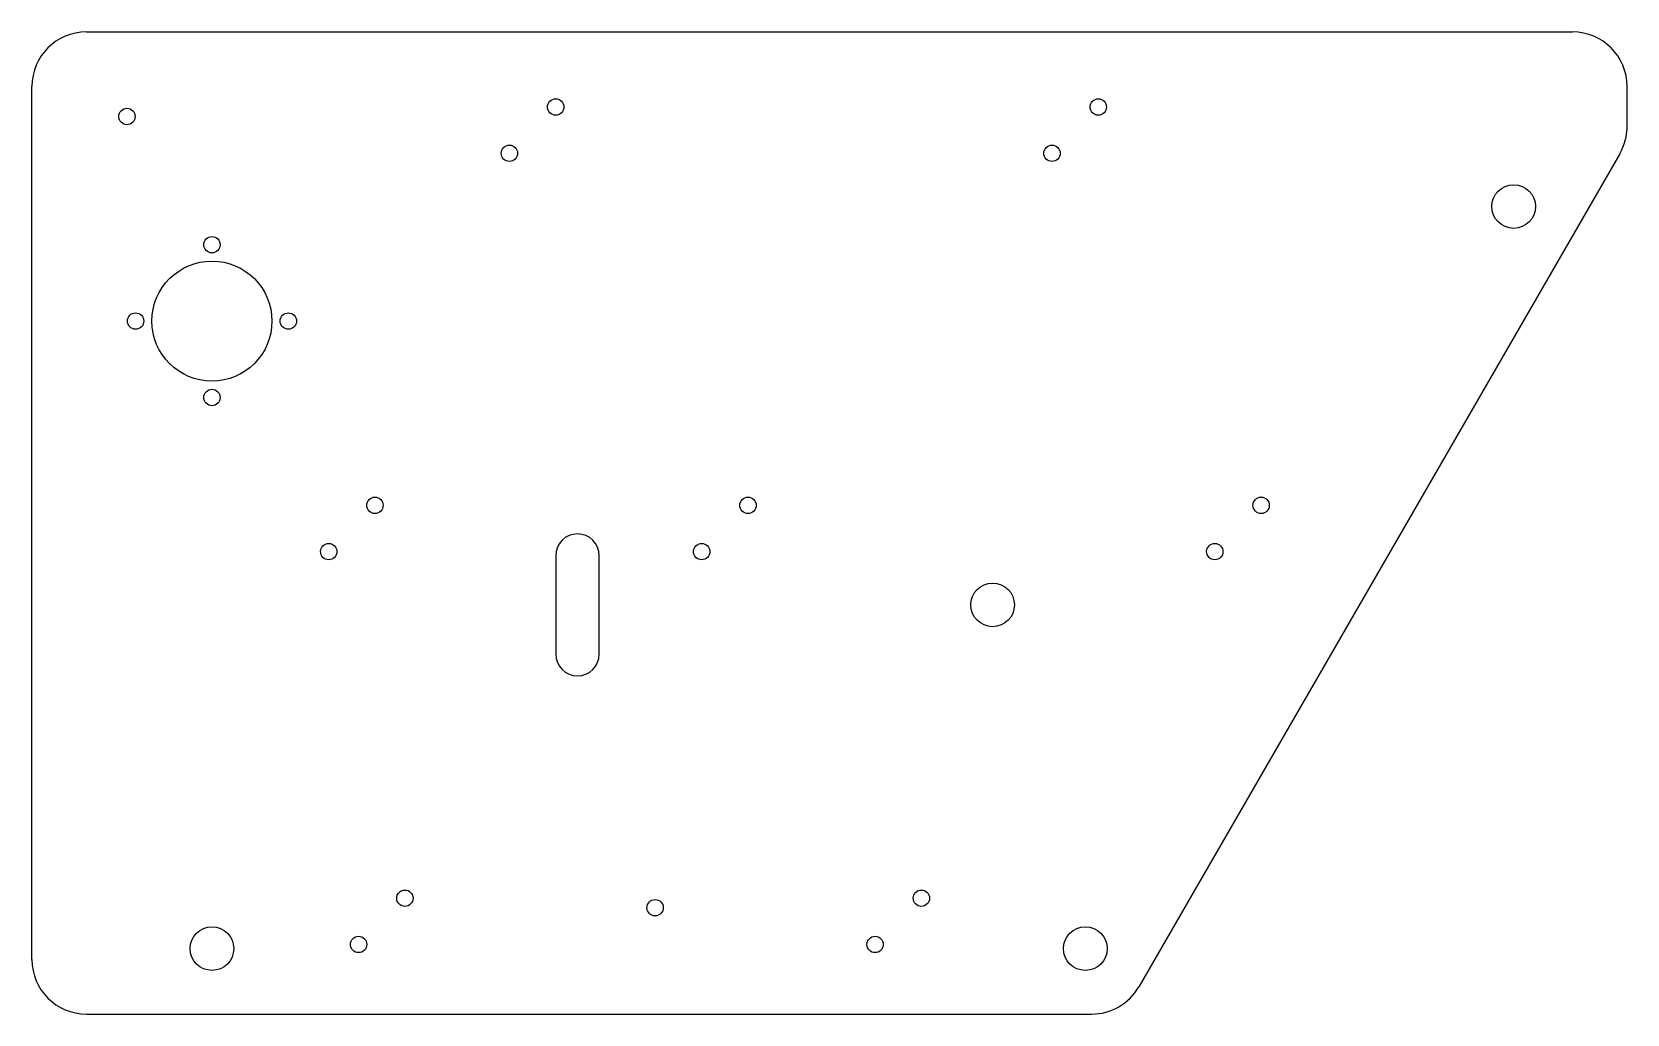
# Model space of a CAD drawing. Header units: millimetres. Extents: x -100 to 192, y -80 to 100.
import ezdxf

# ---------------------------------------------------------------- set-up
doc = ezdxf.new("R2010")
doc.units = ezdxf.units.MM

msp = doc.modelspace()

# ---------------------------------------------------------------- linework, layer by layer
at = {"color": 7, "linetype": 'Continuous', "lineweight": 25}
for p, q in [((-90, 100), (182.38, 100)), ((-100, -70), (-100, 90)), ((192.38, 82.68), (192.38, 90)), ((191.04, 77.68), (102.89, -75)), ((-4, 4), (-4, -14)), ((4, -14), (4, 4)), ((-90, -80), (94.23, -80))]:
    msp.add_line(p, q, dxfattribs=at)
for centre, radius in [((-4, 86.24), 1.5), ((95.45, 86.24), 1.5), ((-82.58, 84.5), 1.5), ((-12.48, 77.76), 1.5), ((86.97, 77.76), 1.5), ((171.59, 68), 4), ((-67, 61), 1.5), ((-67, 47), 11), ((-81, 47), 1.5), ((-53, 47), 1.5), ((-67, 33), 1.5), ((-37.12, 13.24), 1.5), ((31.25, 13.24), 1.5), ((125.3, 13.24), 1.5), ((-45.6, 4.76), 1.5), ((22.76, 4.76), 1.5), ((116.81, 4.76), 1.5), ((76.08, -5), 4), ((-31.64, -58.76), 1.5), ((63.03, -58.76), 1.5), ((14.23, -60.5), 1.5), ((-67, -68), 4), ((93.07, -68), 4), ((-40.13, -67.24), 1.5), ((54.55, -67.24), 1.5)]:
    msp.add_circle(centre, radius, dxfattribs=at)
for centre, radius, start, end in [((-90, 90), 10, 90, 180), ((182.38, 90), 10, 0, 90), ((182.38, 82.68), 10, 330, 0), ((0, 4), 4, 0, 180), ((0, -14), 4, 180, 0), ((-90, -70), 10, 180, 270), ((94.23, -70), 10, 270, 330)]:
    msp.add_arc(centre, radius, start, end, dxfattribs=at)

doc.saveas('drawing.dxf')
